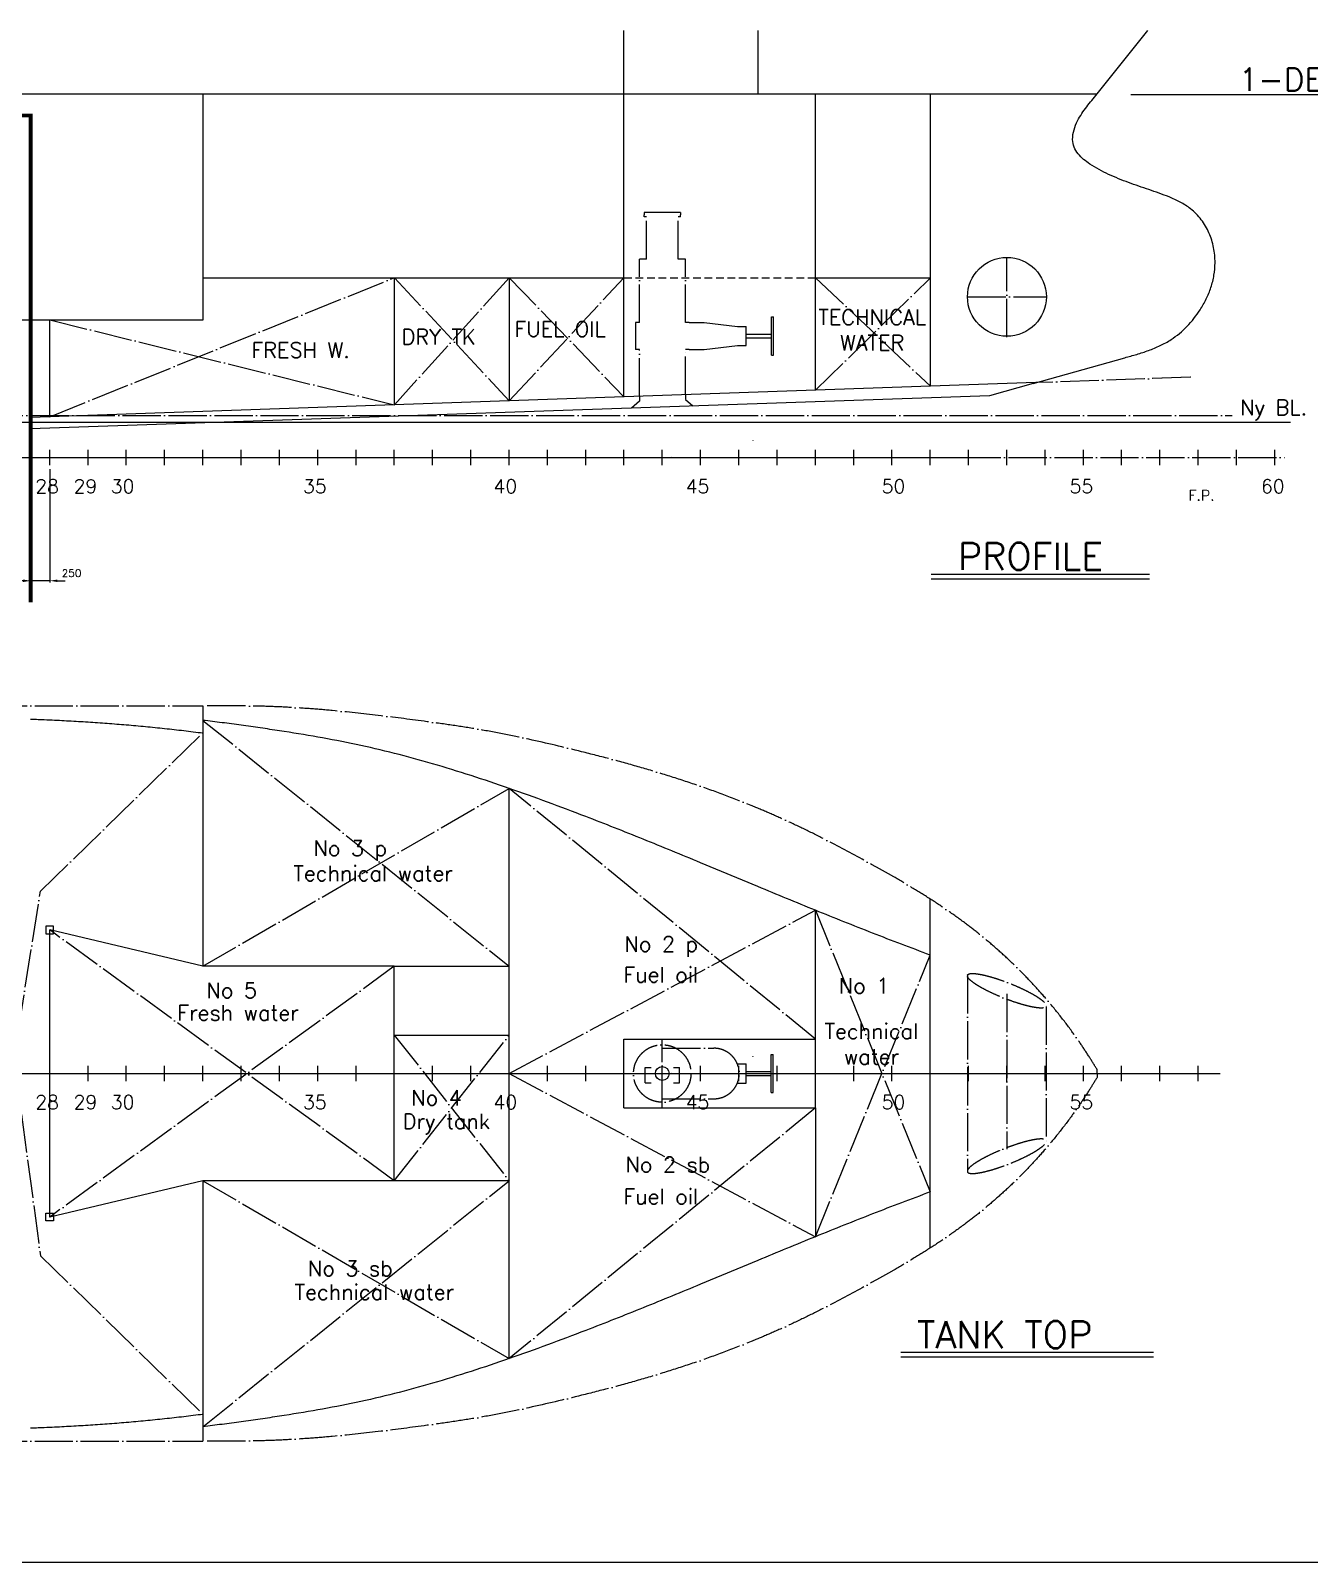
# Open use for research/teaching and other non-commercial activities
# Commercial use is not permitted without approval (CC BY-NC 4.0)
# Model space of a CAD drawing. Header units: millimetres. Extents: x -1766 to 57634, y -706 to 41248.
# Drawn here: x 21070 to 37771, y 0 to 20005 of the extents above; entities that cross this region are included whole.
import ezdxf
from ezdxf.enums import TextEntityAlignment as Align

# ---------------------------------------------------------------- set-up
doc = ezdxf.new("R2010")
doc.units = ezdxf.units.MM
doc.header["$LTSCALE"] = 200
for name, pattern in [('0', [0]), ('CENTER', [3, 2.5, -0.25, 0, -0.25]), ('DASHED', [0.75, 0.5, -0.25])]:
    doc.linetypes.add(name, pattern=pattern)
for name, color, linetype in [('-BHII', 7, 'Continuous'), ('-BHIU', 7, 'Continuous'), ('BHII', 7, 'Continuous'), ('CENN', 7, 'Continuous'), ('CON1', 7, 'Continuous'), ('GEV_FROZEN', 7, 'Continuous'), ('I0CO2', 2, 'Continuous'), ('LASTLUKE', 1, 'Continuous'), ('S0CE1', 1, 'CENTER'), ('S0CO1', 1, 'Continuous'), ('S0CO3', 3, 'Continuous'), ('S0CO5', 4, 'Continuous'), ('S0DA1', 1, 'DASHED'), ('S0TX2', 2, 'Continuous'), ('U0CO1', 1, 'Continuous'), ('U0CO2', 2, 'Continuous'), ('VCCNULL', 5, 'Continuous')]:
    doc.layers.add(name, color=color, linetype=linetype)
doc.styles.add('18', font='romans', dxfattribs={"height": 180})
doc.styles.add('25', font='romans', dxfattribs={"height": 250})
doc.styles.add('ROMANS', font='romans', dxfattribs={"height": 100})
doc.dimstyles.get("Standard").update_dxf_attribs({"dimscale": 50, "dimtxt": 2, "dimasz": 2, "dimexe": 0.5, "dimexo": 1, "dimgap": 1, "dimtad": 1, "dimdsep": 46, "dimtxsty": 'ROMANS', "dimcen": 1.5, "dimclrd": 1, "dimclre": 1, "dimclrt": 2, "dimazin": 2, "dimtfac": 1, "dimtmove": 2, "dimatfit": 3, "dimfxl": 1, "dimtvp": 100, "dimtolj": 1, "dimarcsym": 0})

# ---------------------------------------------------------------- blocks, each defined once
blk = doc.blocks.new('*U10')
at = {"layer": '-BHII'}
for p, q in [((0, 10), (40, 10)), ((0, -10), (40, -10))]:
    blk.add_line(p, q, dxfattribs=at)
at = {"layer": '-BHIU'}
for p, q in [((0, 10), (0, -10)), ((40, 10), (40, -10))]:
    blk.add_line(p, q, dxfattribs=at)
blk = doc.blocks.new('VCCISYMB')
at = {"layer": 'VCCNULL'}
for p, q in [((0, 2), (-0.2, 1.2)), ((0, 2), (0.2, 1.2)), ((0, 2), (0, 0)), ((0, 0), (4, 0)), ((4, 0), (3.2, 0.2)), ((4, 0), (3.2, -0.2))]:
    blk.add_line(p, q, dxfattribs=at)
blk = doc.blocks.new('*U11')
blk.add_blockref('VCCISYMB', (0, 0))
at = {"layer": 'GEV_FROZEN', "xscale": 0.1000000000003638, "yscale": 0.1000000000003638, "zscale": 0.1000000000003638}
blk.add_blockref('*U10', (0, 0), dxfattribs=at)
blk = doc.blocks.new('*U9')
at = {"layer": 'BHII'}
blk.add_lwpolyline([(-6, -4), (0, -8), (6, -4), (6, 4), (0, 8), (-6, 4)], close=True, dxfattribs=at)
at = {"layer": 'CENN'}
for p, q in [((-11, 0), (11, 0)), ((0, 11), (0, -11))]:
    blk.add_line(p, q, dxfattribs=at)
at = {"layer": 'CON1'}
blk.add_circle((0, 0), 6.5, dxfattribs=at)
blk = doc.blocks.new('*U8')
at = {"layer": 'BHII'}
for radius in [8, 4.2]:
    blk.add_circle((0, 0), radius, dxfattribs=at)
at = {"layer": 'CENN'}
for p, q in [((-11, 0), (11, 0)), ((0, 11), (0, -11))]:
    blk.add_line(p, q, dxfattribs=at)
blk = doc.blocks.new('A$C64097268')
at = {"layer": 'LASTLUKE', "color": 2}
for p, q in [((-1500, -100), (-1500, 100)), ((-1000, -100), (-1000, 100)), ((-500, -100), (-500, 100)), ((0, -100), (0, 100)), ((500, -100), (500, 100)), ((1000, -100), (1000, 100)), ((1500, -100), (1500, 100)), ((2000, -100), (2000, 100)), ((2500, -100), (2500, 100)), ((3000, -100), (3000, 100)), ((3500, -100), (3500, 100)), ((4000, -100), (4000, 100)), ((4500, -100), (4500, 100)), ((5000, -100), (5000, 100)), ((5500, -100), (5500, 100)), ((6000, -100), (6000, 100)), ((6500, -100), (6500, 100)), ((7000, -100), (7000, 100)), ((7500, -100), (7500, 100)), ((8000, -100), (8000, 100)), ((8500, -100), (8500, 100)), ((9000, -100), (9000, 100)), ((9500, -100), (9500, 100)), ((10000, -100), (10000, 100)), ((10500, -100), (10500, 100)), ((11000, -100), (11000, 100)), ((11500, -100), (11500, 100)), ((12000, -100), (12000, 100)), ((12500, -100), (12500, 100)), ((13000, -100), (13000, 100)), ((13500, -100), (13500, 100)), ((14000, -100), (14000, 100)), ((14500, -100), (14500, 100)), ((15000, -100), (15000, 100)), ((15500, -100), (15500, 100)), ((16000, -100), (16000, 100)), ((16500, -100), (16500, 100)), ((17000, -100), (17000, 100)), ((17500, -100), (17500, 100)), ((18000, -100), (18000, 100)), ((18500, -100), (18500, 100)), ((19000, -100), (19000, 100)), ((19500, -100), (19500, 100)), ((20000, -100), (20000, 100)), ((20500, -100), (20500, 100)), ((21000, -100), (21000, 100)), ((21500, -100), (21500, 100)), ((22000, -100), (22000, 100)), ((22500, -100), (22500, 100)), ((23000, -100), (23000, 100)), ((23500, -100), (23500, 100)), ((24000, -100), (24000, 100)), ((24500, -100), (24500, 100)), ((25000, -100), (25000, 100)), ((25500, -100), (25500, 100)), ((26000, -100), (26000, 100)), ((26500, -100), (26500, 100)), ((27000, -100), (27000, 100)), ((27500, -100), (27500, 100)), ((28000, -100), (28000, 100)), ((28500, -100), (28500, 100)), ((29000, -100), (29000, 100)), ((29500, -100), (29500, 100)), ((30000, -100), (30000, 100)), ((30500, -100), (30500, 100)), ((31000, -100), (31000, 100)), ((31500, -100), (31500, 100)), ((32000, -100), (32000, 100)), ((32500, -100), (32500, 100)), ((33000, -100), (33000, 100)), ((33500, -100), (33500, 100)), ((34000, -100), (34000, 100)), ((34500, -100), (34500, 100)), ((35000, -100), (35000, 100))]:
    blk.add_line(p, q, dxfattribs=at)
at = {"layer": 'S0CE1'}
blk.add_line((-2084, 0), (35129, 0), dxfattribs=at)
at = {"extrusion": (0, 0, -1), "zscale": -1, "rotation": 256.254441529272}
blk.add_blockref('*U11', (-28183, 228), dxfattribs=at)
at = {"layer": 'GEV_FROZEN', "extrusion": (0, 0, -1), "xscale": 0.09999999997671694, "yscale": 0.09999999997671694, "zscale": -0.09999999999998713}
for name in ['*U9', '*U8']:
    blk.add_blockref(name, (-27120, 14), dxfattribs=at)
at = {"layer": 'LASTLUKE', "color": 2, "style": '18'}
for s, p in [('0', (-128, -464)), ('5', (2382, -464)), ('10', (4828, -464)), ('15', (7338, -464)), ('20', (9825, -464)), ('25', (12311, -464)), ('26', (12811, -464)), ('27', (13311, -464)), ('28', (18811, -464)), ('29', (19311, -464)), ('30', (19797, -464)), ('35', (22308, -464)), ('40', (24796, -464)), ('45', (27306, -464)), ('50', (29866, -464)), ('55', (32320, -464)), ('60', (34820, -464))]:
    blk.add_text(s, height=180, dxfattribs=at).set_placement(p)
at = {"layer": 'LASTLUKE', "color": 3, "style": '18'}
for s, p in [('A', (13919, -464)), ('B', (14419, -464)), ('C', (14919, -464)), ('D', (15419, -464)), ('E', (15919, -464)), ('F', (16419, -464)), ('G', (16919, -464)), ('H', (17419, -464)), ('I', (17919, -464)), ('J', (18419, -464))]:
    blk.add_text(s, height=180, dxfattribs=at).set_placement(p)
blk = doc.blocks.new('A2')
at = {"color": 7}
blk.add_line((58693.697862, 706.30202), (1765.75505, 706.30202), dxfattribs=at)
blk = doc.blocks.new('*U5')
at = {"layer": '-BHII'}
for p, q in [((0, 10), (40, 10)), ((0, -10), (40, -10))]:
    blk.add_line(p, q, dxfattribs=at)
at = {"layer": '-BHIU'}
for p, q in [((0, 10), (0, -10)), ((40, 10), (40, -10))]:
    blk.add_line(p, q, dxfattribs=at)
blk = doc.blocks.new('*U6')
blk.add_blockref('VCCISYMB', (0, 0))
at = {"layer": 'GEV_FROZEN', "xscale": 0.1000000000003638, "yscale": 0.1000000000003638, "zscale": 0.1000000000003638}
blk.add_blockref('*U5', (0, 0), dxfattribs=at)
blk = doc.blocks.new('*U4')
at = {"layer": 'BHII'}
blk.add_lwpolyline([(-6, -4), (0, -8), (6, -4), (6, 4), (0, 8), (-6, 4)], close=True, dxfattribs=at)
at = {"layer": 'CENN'}
for p, q in [((-11, 0), (11, 0)), ((0, 11), (0, -11))]:
    blk.add_line(p, q, dxfattribs=at)
at = {"layer": 'CON1'}
blk.add_circle((0, 0), 6.5, dxfattribs=at)
blk = doc.blocks.new('*U3')
at = {"layer": 'BHII'}
for radius in [8, 4.2]:
    blk.add_circle((0, 0), radius, dxfattribs=at)
at = {"layer": 'CENN'}
for p, q in [((-11, 0), (11, 0)), ((0, 11), (0, -11))]:
    blk.add_line(p, q, dxfattribs=at)
blk = doc.blocks.new('A$C4F4610A3')
at = {"layer": 'LASTLUKE', "color": 2}
for p, q in [((-1500, -100), (-1500, 100)), ((-1000, -100), (-1000, 100)), ((-500, -100), (-500, 100)), ((0, -100), (0, 100)), ((500, -100), (500, 100)), ((1000, -100), (1000, 100)), ((1500, -100), (1500, 100)), ((2000, -100), (2000, 100)), ((2500, -100), (2500, 100)), ((3000, -100), (3000, 100)), ((3500, -100), (3500, 100)), ((4000, -100), (4000, 100)), ((4500, -100), (4500, 100)), ((5000, -100), (5000, 100)), ((5500, -100), (5500, 100)), ((6000, -100), (6000, 100)), ((6500, -100), (6500, 100)), ((7000, -100), (7000, 100)), ((7500, -100), (7500, 100)), ((8000, -100), (8000, 100)), ((8500, -100), (8500, 100)), ((9000, -100), (9000, 100)), ((9500, -100), (9500, 100)), ((10000, -100), (10000, 100)), ((10500, -100), (10500, 100)), ((11000, -100), (11000, 100)), ((11500, -100), (11500, 100)), ((12000, -100), (12000, 100)), ((12500, -100), (12500, 100)), ((13000, -100), (13000, 100)), ((13500, -100), (13500, 100)), ((14000, -100), (14000, 100)), ((14500, -100), (14500, 100)), ((15000, -100), (15000, 100)), ((15500, -100), (15500, 100)), ((16000, -100), (16000, 100)), ((16500, -100), (16500, 100)), ((17000, -100), (17000, 100)), ((17500, -100), (17500, 100)), ((18000, -100), (18000, 100)), ((18500, -100), (18500, 100)), ((19000, -100), (19000, 100)), ((19500, -100), (19500, 100)), ((20000, -100), (20000, 100)), ((20500, -100), (20500, 100)), ((21000, -100), (21000, 100)), ((21500, -100), (21500, 100)), ((22000, -100), (22000, 100)), ((22500, -100), (22500, 100)), ((23000, -100), (23000, 100)), ((23500, -100), (23500, 100)), ((24000, -100), (24000, 100)), ((24500, -100), (24500, 100)), ((25000, -100), (25000, 100)), ((25500, -100), (25500, 100)), ((26000, -100), (26000, 100)), ((26500, -100), (26500, 100)), ((27000, -100), (27000, 100)), ((27500, -100), (27500, 100)), ((28000, -100), (28000, 100)), ((28500, -100), (28500, 100)), ((29000, -100), (29000, 100)), ((29500, -100), (29500, 100)), ((30000, -100), (30000, 100)), ((30500, -100), (30500, 100)), ((31000, -100), (31000, 100)), ((31500, -100), (31500, 100)), ((32000, -100), (32000, 100)), ((32500, -100), (32500, 100)), ((33000, -100), (33000, 100)), ((33500, -100), (33500, 100)), ((34000, -100), (34000, 100))]:
    blk.add_line(p, q, dxfattribs=at)
at = {"layer": 'S0CE1'}
blk.add_line((-2084, 0), (34238, 0), dxfattribs=at)
at = {"extrusion": (0, 0, -1), "zscale": -1, "rotation": 256.254441529272}
blk.add_blockref('*U6', (-28183, 228), dxfattribs=at)
at = {"layer": 'GEV_FROZEN', "extrusion": (0, 0, -1), "xscale": 0.09999999997671694, "yscale": 0.09999999997671694, "zscale": -0.09999999999998713}
for name in ['*U4', '*U3']:
    blk.add_blockref(name, (-27120, 14), dxfattribs=at)
at = {"layer": 'LASTLUKE', "color": 2, "style": '18'}
for s, p in [('0', (-128, -464)), ('5', (2382, -464)), ('10', (4828, -464)), ('15', (7338, -464)), ('20', (9825, -464)), ('25', (12311, -464)), ('26', (12811, -464)), ('27', (13311, -464)), ('28', (18811, -464)), ('29', (19311, -464)), ('30', (19797, -464)), ('35', (22308, -464)), ('40', (24796, -464)), ('45', (27306, -464)), ('50', (29866, -464)), ('55', (32320, -464))]:
    blk.add_text(s, height=180, dxfattribs=at).set_placement(p)
at = {"layer": 'LASTLUKE', "color": 3, "style": '18'}
for s, p in [('A', (13919, -464)), ('B', (14419, -464)), ('C', (14919, -464)), ('D', (15419, -464)), ('E', (15919, -464)), ('F', (16419, -464)), ('G', (16919, -464)), ('H', (17419, -464)), ('I', (17919, -464)), ('J', (18419, -464))]:
    blk.add_text(s, height=180, dxfattribs=at).set_placement(p)
blk = doc.blocks.new('*D19')
at = {"layer": 'DEFPOINTS', "color": 0, "linetype": 'ByBlock', "transparency": 16777216}
for p in [(21320, 14328), (21070, 13013), (21070, 12820)]:
    blk.add_point(p, dxfattribs=at)
at = {"layer": 'S0CO1', "color": 1, "linetype": 'ByBlock', "lineweight": -2, "transparency": 16777216}
for p, q in [((21320, 14278), (21320, 12795)), ((20970, 12820), (20870, 12820)), ((21070, 12963), (21070, 12795)), ((21320, 12820), (21070, 12820)), ((21420, 12820), (21520, 12820))]:
    blk.add_line(p, q, dxfattribs=at)
at = {"layer": 'S0CO1', "color": 1, "linetype": 'ByBlock', "transparency": 16777216}
for points in [[(20970, 12836), (20970, 12803), (21070, 12820)], [(21420, 12836), (21420, 12803), (21320, 12820)]]:
    blk.add_solid(points, dxfattribs=at)
at = {"layer": 'S0CO1', "color": 2, "linetype": 'ByBlock', "transparency": 16777216, "insert": (21604, 12919), "char_height": 100, "attachment_point": 5, "style": 'ROMANS'}
blk.add_mtext('\\A1;250', dxfattribs=at)

msp = doc.modelspace()

# ---------------------------------------------------------------- linework, layer by layer
at = {"color": 6, "true_color": 0xeb00eb, "const_width": 50}
msp.add_lwpolyline([(21069.505, 12536.903), (21069.505, 18896.78), (16669.505, 18896.78), (16671.505, 19324.674)], dxfattribs=at)
at = {"layer": 'S0CE1'}
for p, q in [((29559.74, 17630.678), (29083.228, 17630.678)), ((29083.228, 17630.678), (29083.228, 17600.883)), ((29559.74, 17630.678), (29559.74, 17600.883)), ((29083.228, 17571.088), (29083.228, 17600.883)), ((29115.164, 17571.088), (29083.228, 17571.088)), ((29115.164, 17019.806), (29115.164, 17571.088)), ((29527.804, 17019.806), (29527.804, 17571.088)), ((29559.74, 17571.088), (29527.804, 17571.088)), ((29559.74, 17571.088), (29559.74, 17600.883)), ((29021.484, 16191.088), (29021.484, 17019.806)), ((29115.164, 17019.806), (29021.484, 17019.806)), ((29621.484, 17019.806), (29527.804, 17019.806)), ((29621.484, 16191.088), (29621.484, 17019.806)), ((33821.484, 16001.469), (33821.484, 17042.517)), ((21319.505, 14961.946), (25819.505, 16777.517)), ((27321.484, 16777.517), (25821.484, 15117.656)), ((25821.484, 16777.517), (27321.484, 15169.607)), ((27321.484, 15169.607), (28819.505, 16777.517)), ((27321.484, 16777.517), (28819.505, 15221.462)), ((31321.484, 16777.517), (32821.484, 15359.87)), ((31321.484, 15307.967), (32821.484, 16777.517)), ((33306.484, 16527.517), (34336.484, 16527.517)), ((21319.505, 16227.517), (25819.505, 15117.656)), ((30745.4, 15766.088), (30745.4, 16266.088)), ((30745.4, 16266.088), (30771.484, 16266.088)), ((30771.484, 15766.088), (30771.484, 16266.088)), ((28971.484, 16191.088), (28971.484, 15841.088)), ((29021.484, 16191.088), (28971.484, 16191.088)), ((29671.484, 16191.088), (29621.484, 16191.088)), ((29671.484, 16191.088), (29865.034, 16191.088)), ((29865.034, 16191.088), (30301.894, 16141.088)), ((30301.894, 16141.088), (30417.134, 16141.088)), ((30417.134, 15891.088), (30417.134, 16141.088)), ((30417.134, 16040.424), (30745.4, 16040.424)), ((29021.484, 15841.088), (28971.484, 15841.088)), ((29021.484, 15228.382), (29021.484, 15841.088)), ((29671.484, 15841.088), (29621.484, 15841.088)), ((29621.484, 15249.144), (29621.484, 15841.088)), ((29671.484, 15841.088), (29865.034, 15841.088)), ((29865.034, 15841.088), (30301.894, 15891.088)), ((30301.894, 15891.088), (30417.134, 15891.088)), ((30417.134, 15991.753), (30745.4, 15991.753)), ((30745.4, 15766.088), (30771.484, 15766.088)), ((36219.505, 15477.517), (34200.693, 15407.662)), ((36221.484, 15477.517), (34202.673, 15407.662)), ((29021.484, 15228.382), (29021.484, 15163.615)), ((29621.484, 15249.144), (29621.484, 15186.535)), ((29021.484, 15163.615), (28918.368, 15074.765)), ((29621.484, 15186.535), (29719.53, 15102.412)), ((19269.505, 14977.527), (36762.056, 14977.527)), ((517.505, 14428.328), (33650.467, 14428.328)), ((1319.505, 11184.531), (23319.505, 11184.531)), ((23319.505, 10996.859), (27319.505, 7784.531)), ((23319.505, 7784.531), (27319.505, 10108.348)), ((31319.505, 6834.531), (27319.505, 10108.348)), ((27319.505, 6384.531), (31319.505, 8516.079)), ((31319.505, 8516.079), (32819.505, 4837.15)), ((25819.505, 4984.531), (21319.505, 8259.531)), ((31319.505, 4252.982), (32819.505, 7931.911)), ((25819.505, 7784.531), (21319.505, 4509.531)), ((33304.505, 7668.992), (33304.505, 5100.07)), ((33819.505, 7425.73), (33819.505, 5396.383)), ((34334.505, 7261.066), (34334.505, 5507.996)), ((25819.505, 4984.531), (27319.505, 6884.531)), ((25819.505, 6884.531), (27319.505, 4984.531)), ((29319.505, 5934.531), (29319.505, 6834.531)), ((29319.505, 6714.531), (29994.505, 6714.531)), ((30743.42, 6634.531), (30769.505, 6634.531)), ((30743.42, 6134.531), (30743.42, 6634.531)), ((30769.505, 6134.531), (30769.505, 6634.531)), ((30299.914, 6509.531), (30415.155, 6509.531)), ((30415.155, 6259.531), (30415.155, 6509.531)), ((30415.155, 6408.866), (30743.42, 6408.866)), ((4097.922, 6384.531), (36607.08, 6384.531)), ((27319.505, 6384.531), (31319.505, 4252.982)), ((30299.914, 6259.531), (30415.155, 6259.531)), ((30415.155, 6360.195), (30743.42, 6360.195)), ((29319.505, 6054.531), (29994.505, 6054.531)), ((30743.42, 6134.531), (30769.505, 6134.531)), ((31319.505, 5934.531), (27319.505, 2660.713)), ((23319.505, 1772.203), (27319.505, 4984.531)), ((23319.505, 4984.531), (27319.505, 2660.713)), ((1319.505, 1584.531), (23319.505, 1584.531))]:
    msp.add_line(p, q, dxfattribs=at)
at = {"layer": 'S0CE1', "color": 6, "linetype": '0'}
msp.add_line((616.039, 14891.012), (37526.919, 14891.012), dxfattribs=at)
at = {"layer": 'S0CE1'}
for points in [[(16319.505, 11030.542), (20475.916, 9419.404), (21197.555, 4002.841), (23319.505, 1936.999)], [(16319.505, 1738.519), (20343.614, 3360.846), (21197.555, 8766.22), (23319.505, 10832.063)]]:
    msp.add_lwpolyline(points, dxfattribs=at)
at = {"layer": 'S0CE1', "flags": 128}
for points in [[(34999.505, 6384.531), (34999.505, 6434.531, 0.006613), (34907.18, 6584.531, 0.015262), (34679.505, 6920.589, 0.021822), (34319.505, 7375.419, 0.018542), (33984.862, 7734.531, 0.017615), (33642.87, 8052.102, 0.017453), (33279.505, 8344.942, 0.018682), (32828.604, 8657.424, 0.01108), (32359.911, 8942.531, 0.002294), (32234.966, 9014.026, 0.00167), (32109.454, 9084.531), (32052.518, 9116.156), (31995.505, 9147.637, 0.006599), (31474.419, 9425.665, 0.011709), (30943.505, 9684.43, 0.005479), (30713.446, 9786.942, 0.005153), (30481.233, 9884.531, 0.01486), (29760.493, 10154.048, 0.011968), (29026.341, 10384.531, 0.005337), (28647.321, 10489.26, 0.003498), (28266.505, 10587.282, 0.006889), (27577.786, 10749.379, 0.012589), (26883.276, 10884.531, 0.00591), (26546.003, 10937.301, 0.002299), (26207.907, 10984.531, 0.003441), (25608.587, 11061.235, 0.007398), (25007.743, 11124.926, 0.009377), (24405.143, 11168.427, 0.013328), (23801.186, 11184.531), (23319.505, 11184.531)], [(34999.505, 6384.531), (34999.505, 6334.531, -0.006613), (34907.18, 6184.531, -0.015262), (34679.505, 5848.472, -0.021822), (34319.505, 5393.643, -0.018542), (33984.862, 5034.531, -0.017615), (33642.87, 4716.96, -0.017453), (33279.505, 4424.119, -0.018682), (32828.604, 4111.637, -0.01108), (32359.911, 3826.531, -0.002294), (32234.966, 3755.035, -0.00167), (32109.454, 3684.531), (32052.518, 3652.906), (31995.505, 3621.424, -0.006599), (31474.419, 3343.397, -0.011709), (30943.505, 3084.632, -0.005479), (30713.446, 2982.12, -0.005153), (30481.233, 2884.531, -0.01486), (29760.493, 2615.014, -0.011968), (29026.341, 2384.531, -0.005337), (28647.321, 2279.801, -0.003498), (28266.505, 2181.78, -0.006889), (27577.786, 2019.682, -0.012589), (26883.276, 1884.531, -0.00591), (26546.003, 1831.76, -0.002299), (26207.907, 1784.531, -0.003441), (25608.587, 1707.826, -0.007398), (25007.743, 1644.135, -0.009377), (24405.143, 1600.634, -0.013328), (23801.186, 1584.531), (23319.505, 1584.531)]]:
    msp.add_lwpolyline(points, format="xyb", dxfattribs=at)
at = {"layer": 'S0CE1'}
msp.add_circle((29319.505, 6384.531), 375, dxfattribs=at)
msp.add_arc((29994.505, 6384.531), 330, 270, 90, dxfattribs=at)
msp.add_ellipse((33819.505, 7465.029), major_axis=(-515, 203.963), ratio=0.187489869, dxfattribs=at)
at = {"layer": 'S0CE1', "extrusion": (0, 0, -1)}
msp.add_ellipse((33819.505, 5304.033), major_axis=(-515, -203.963), ratio=0.187489869, dxfattribs=at)
at = {"layer": 'S0CO3'}
for p, q in [((28819.505, 15221.462), (28819.505, 20004.507)), ((30571.484, 19177.517), (30571.484, 20004.507)), ((23321.484, 16227.517), (23321.484, 19177.517)), ((30571.484, 19177.517), (34999.505, 19177.517)), ((31321.484, 16777.517), (31321.484, 19177.517)), ((32821.484, 15359.87), (32821.484, 19177.517)), ((23321.484, 16777.517), (28821.484, 16777.517)), ((25821.484, 15117.656), (25821.484, 16777.517)), ((27321.484, 16777.517), (27321.484, 15169.607)), ((31321.484, 16777.517), (32821.484, 16777.517)), ((31321.484, 15307.967), (31321.484, 16777.517)), ((19319.505, 16227.517), (23321.484, 16227.517)), ((21319.505, 14961.946), (21319.505, 16227.517)), ((34200.693, 15407.662), (21069.505, 14953.296)), ((33592.204, 15236.517), (21069.505, 14803.206)), ((34164.102, 15396.65), (33592.204, 15236.517)), ((32833.705, 12907.694), (35683.252, 12907.694)), ((32833.705, 12846.177), (35683.252, 12846.177)), ((23319.505, 11184.531), (23319.505, 7784.531)), ((27319.505, 7784.531), (27319.505, 10108.348)), ((32819.505, 4105.827), (32819.505, 8663.234)), ((31319.505, 6834.531), (31319.505, 8516.079)), ((21319.505, 4509.531), (21319.505, 8259.531)), ((23319.505, 7784.531), (21319.505, 8259.531)), ((25819.505, 7784.531), (23319.505, 7784.531)), ((25819.505, 7784.531), (27319.505, 7784.531)), ((25819.505, 6884.531), (25819.505, 7784.531)), ((27319.505, 6884.531), (27319.505, 7784.531)), ((25819.505, 4984.531), (25819.505, 6884.531)), ((25819.505, 6884.531), (27319.505, 6884.531)), ((27319.505, 2660.713), (27319.505, 6884.531)), ((28819.505, 6834.531), (31319.505, 6834.531)), ((28819.505, 5934.531), (28819.505, 6834.531)), ((31319.505, 5934.531), (31319.505, 6834.531)), ((28819.505, 5934.531), (31319.505, 5934.531)), ((31319.505, 5934.531), (31319.505, 4252.982)), ((23319.505, 4984.531), (21319.505, 4509.531)), ((27319.505, 4984.531), (23319.505, 4984.531)), ((23319.505, 4984.531), (23319.505, 1584.531)), ((32435.39, 2744.125), (35736.655, 2744.125)), ((32435.39, 2682.609), (35736.655, 2682.609))]:
    msp.add_line(p, q, dxfattribs=at)
for points in [[(35939.505, 17832.517, 0.014242), (35675.366, 17928.15, -0.007742), (35410.007, 18020.342, -0.018723), (35150.046, 18126.382, -0.040756), (34904.505, 18262.517, -0.024159), (34822.548, 18323.029, -0.054071), (34751.008, 18395.564, -0.068912), (34699.44, 18482.994, -0.099164), (34679.505, 18582.517, -0.071149), (34697.567, 18708.847, -0.046315), (34744.505, 18827.517, -0.030761), (34799.393, 18921.046, -0.016477), (34862.862, 19008.98, -0.009349), (34930.809, 19093.552, 0.004923), (34999.505, 19177.517), (35662.644, 20004.507)], [(21069.556, 11013.232, -0.000935761), (21169.505, 11009.427, -0.001469136), (21319.505, 11003.156, -0.002529), (21569.565, 10990.689, -0.002289), (21819.505, 10975.816, -0.002339), (22069.595, 10958.598, -0.002671), (22319.505, 10938.886, -0.002774), (22569.652, 10916.355, -0.002845), (22819.505, 10891.123, -0.002817), (23069.667, 10862.928, -0.002609), (23319.505, 10832.063)], [(21069.556, 1755.83, 0.000935761), (21169.505, 1759.635, 0.001469136), (21319.505, 1765.906, 0.002529), (21569.565, 1778.373, 0.002289), (21819.505, 1793.245, 0.002339), (22069.595, 1810.464, 0.002671), (22319.505, 1830.175, 0.002774), (22569.652, 1852.707, 0.002845), (22819.505, 1877.939, 0.002817), (23069.667, 1906.133, 0.002609), (23319.505, 1936.999)]]:
    msp.add_lwpolyline(points, format="xyb", dxfattribs=at)
for points in [[(1319.505, 19004.507), (16819.505, 19004.507), (16819.505, 19177.517), (34999.505, 19177.517)], [(34164.102, 15397.503), (34164.505, 15397.517), (35359.505, 15732.517)]]:
    msp.add_lwpolyline(points, dxfattribs=at)
at = {"layer": 'S0CO3', "flags": 128}
for points in [[(35359.505, 15732.517), (35359.505, 15732.517, 0.004439), (35516.475, 15776.857, 0.016362), (35671.467, 15827.686, 0.022313), (35822.001, 15890.309, 0.034237), (35964.505, 15969.517, 0.057672), (36174.68, 16143.327, 0.048581), (36343.505, 16357.517, 0.028422), (36423.829, 16499.903, 0.034209), (36485.739, 16651.206, 0.037115), (36525.505, 16809.707, 0.042923), (36539.505, 16972.517, 0.048516), (36520.149, 17171.548, 0.054965), (36460.344, 17362.365, 0.05818), (36359.36, 17534.792, 0.064678), (36219.505, 17677.517, 0.046818), (36084.723, 17764.442, 0.020439), (35939.505, 17832.517)], [(32819.505, 7931.911, -0.004958), (32067.083, 8217.771, -0.003349), (31319.505, 8516.079, -0.002287), (30569.014, 8825.399), (29819.505, 9137.094, 0.001965), (29071.391, 9443.533, 0.004288), (28319.505, 9740.602, 0.003491), (27821.032, 9928.629, 0.004819), (27319.505, 10108.348, 0.005517), (26821.589, 10275.243, 0.007472), (26319.505, 10429.141, 0.008247), (25821.825, 10564.736, 0.010088), (25319.505, 10681.985, 0.009263), (24820.76, 10778.227, 0.004824), (24319.505, 10860.377, 0.001902), (24069.647, 10897.885, 0.002119), (23819.505, 10933.37, 0.002394), (23569.683, 10966.519, 0.003244), (23319.505, 10996.859)], [(32819.505, 4837.15, 0.004958), (32067.083, 4551.29, 0.003349), (31319.505, 4252.982, 0.002287), (30569.014, 3943.663), (29819.505, 3631.967, -0.001965), (29071.391, 3325.529, -0.004288), (28319.505, 3028.46, -0.003491), (27821.032, 2840.433, -0.004819), (27319.505, 2660.713, -0.005517), (26821.589, 2493.819, -0.007472), (26319.505, 2339.921, -0.008247), (25821.825, 2204.326, -0.010088), (25319.505, 2087.077, -0.009263), (24820.76, 1990.835, -0.004824), (24319.505, 1908.685, -0.001902), (24069.647, 1871.176, -0.002119), (23819.505, 1835.691, -0.002394), (23569.683, 1802.543, -0.003244), (23319.505, 1772.203)]]:
    msp.add_lwpolyline(points, format="xyb", dxfattribs=at)
at = {"layer": 'S0CO3'}
for points in [[(21269.505, 8209.531), (21369.505, 8209.531), (21369.505, 8309.531), (21269.505, 8309.531)], [(21269.505, 4559.531), (21369.505, 4559.531), (21369.505, 4459.531), (21269.505, 4459.531)]]:
    msp.add_lwpolyline(points, close=True, dxfattribs=at)
msp.add_circle((33821.484, 16527.517), 515, dxfattribs=at)
at = {"layer": 'S0DA1'}
msp.add_line((28821.484, 16777.517), (31321.484, 16777.517), dxfattribs=at)
at = {"layer": 'U0CO1'}
msp.add_line((35439.889, 19170.346), (38839.474, 19170.346), dxfattribs=at)
at = {"layer": 'U0CO2'}
for p, q in [((29094.505, 6264.531), (29094.505, 6464.531)), ((29094.505, 6464.531), (29174.505, 6464.531)), ((29464.505, 6464.531), (29544.505, 6464.531)), ((29544.505, 6264.531), (29544.505, 6464.531)), ((29094.505, 6264.531), (29174.505, 6264.531)), ((29464.505, 6264.531), (29544.505, 6264.531))]:
    msp.add_line(p, q, dxfattribs=at)
msp.add_circle((29319.505, 6384.531), 90, dxfattribs=at)

# ---------------------------------------------------------------- block references
for name, p in [('A2', (-1765.755, -706.302)), ('A$C64097268', (2319.505, 14428.328))]:
    msp.add_blockref(name, p)
at = {"layer": 'S0CO1'}
msp.add_blockref('A$C4F4610A3', (2319.505, 6384.531), dxfattribs=at)

# ---------------------------------------------------------------- texts
at = {"color": 6, "insert": (36868.677, 15183.947), "char_height": 200, "attachment_point": 1, "style": 'ROMANS'}
msp.add_mtext_dynamic_manual_height_columns('Ny BL.', width=3720.80349, gutter_width=1000, heights=[0], dxfattribs=at)
at = {"layer": 'I0CO2', "style": '18'}
for p in [(36191.848, 13866.532), (36193.828, 13866.532)]:
    msp.add_text('F.P.', height=135, dxfattribs=at).set_placement(p)
at = {"layer": 'S0CO3', "style": '25'}
msp.add_text('1-DECK', height=298.8281, dxfattribs=at).set_placement((36849.719, 19216.461))
at = {"layer": 'S0CO5', "style": '25'}
for s, p in [('PROFILE', (33179.949, 12961.947)), ('TANK TOP', (32645.974, 2798.378))]:
    msp.add_text(s, height=351.5625, dxfattribs=at).set_placement(p)
at = {"layer": 'S0TX2', "color": 2, "style": '18'}
for s, p in [('FUEL OIL', (27389.088, 16007.513)), ('DRY TK', (25915.408, 15905.997)), ('FRESH W.', (23953.653, 15732.756)), ('No 3 p', (24765.25, 9226.958)), ('No 2 p', (28825.968, 7975.256)), ('Fuel oil', (28812.05, 7574.458)), ('No 1', (31625.653, 7430.51)), ('No 5', (23366.031, 7370.207)), ('Fresh water', (22985.715, 7076.454)), ('No 4', (26041.475, 5967.596)), ('Dry tank', (25930.125, 5659.93)), ('No 2 sb', (28839.887, 5094.783)), ('Fuel oil', (28812.05, 4677.151)), ('No 3 sb', (24692.341, 3738.185))]:
    msp.add_text(s, height=200, dxfattribs=at).set_placement(p)
for p in [(25542.964, 8897.946), (25559.306, 3429.574)]:
    msp.add_text('Technical water', height=200, dxfattribs=at).set_placement(p, align=Align.CENTER)
at = {"layer": 'S0TX2', "color": 2, "char_height": 200, "width": 1094.6521, "attachment_point": 2, "style": '18'}
for s, insert in [('TECHNICAL WATER', (32061.516, 16361.862)), ('Technical water', (32052.087, 7036.75))]:
    msp.add_mtext(s, dxfattribs=dict(at, insert=insert))

# ---------------------------------------------------------------- dimensions: what is measured, and where the dimension line sits
at = {"layer": 'S0CO1', "linetype": 'ByBlock'}
dim = msp.add_linear_dim(base=(21069.505, 12819.513), p1=(21319.505, 14328.328), p2=(21069.505, 13013.332), dimstyle='Standard', override={"dimfxl": 100}, dxfattribs=at)
dim.commit()
dim.dimension.update_dxf_attribs({"geometry": '*D19', "text_midpoint": (21603.652, 12918.689), "dimtype": 160})

doc.saveas('drawing.dxf')
